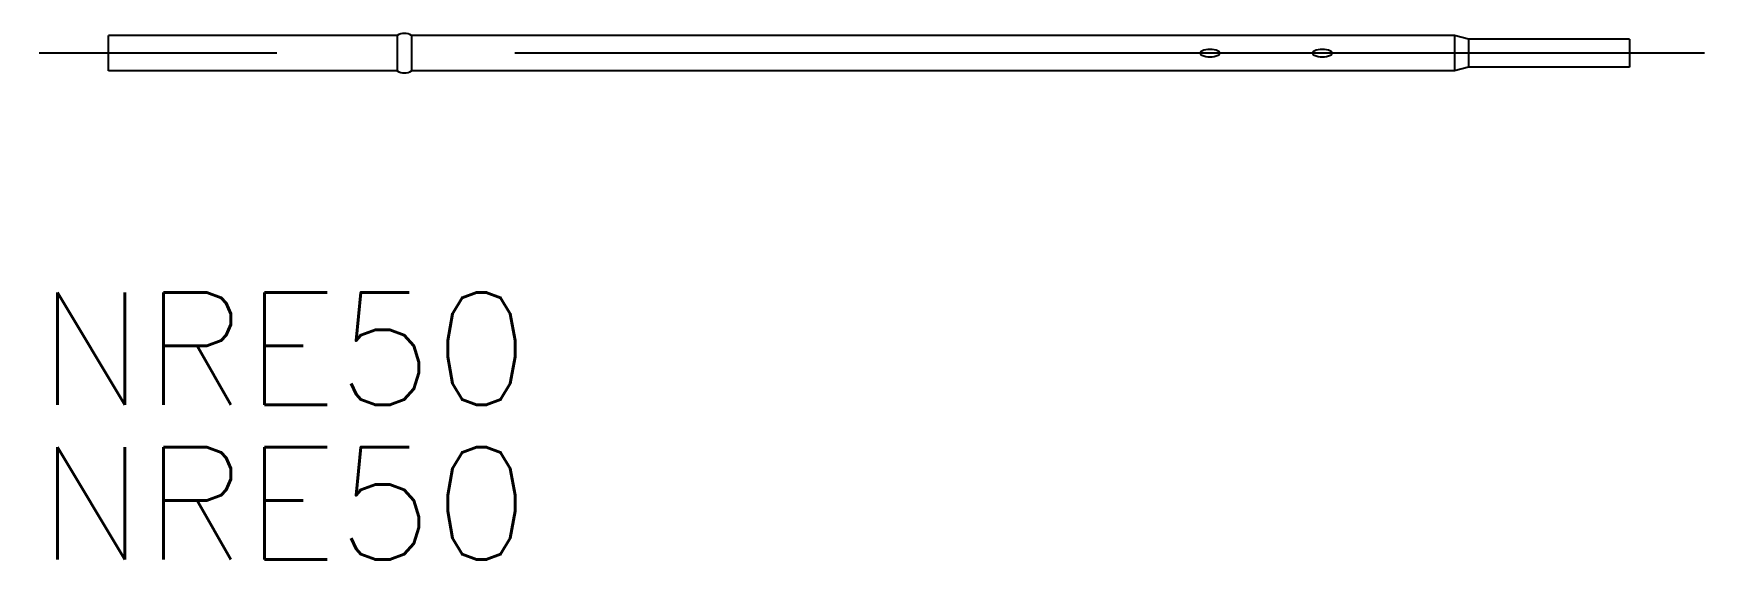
# Model space of a CAD drawing. Extents: x -2 to 42.6, y -13.5 to 0.5.
import ezdxf

# ---------------------------------------------------------------- set-up
doc = ezdxf.new("R2010")
doc.units = 0
doc.linetypes.add('CENTER', pattern=[50.8, 31.75, -6.35, 6.35, -6.35])
doc.layers.get('0').update_dxf_attribs({"linetype": 'CONTINUOUS'})
doc.layers.add('CENTER', color=1, linetype='CENTER')
doc.styles.get("Standard").update_dxf_attribs({"font": 'txt.shx', "height": 3, "bigfont": 'bigfont.shx'})

# ---------------------------------------------------------------- blocks, each defined once
blk = doc.blocks.new('*U2')
at = {"color": 7, "linetype": 'CONTINUOUS'}
blk.add_text('NRE50', height=3, dxfattribs=at).set_placement((-1.873, -9.377))
blk = doc.blocks.new('*U3')
at = {"color": 7, "linetype": 'CONTINUOUS'}
blk.add_text('NRE50', height=3, dxfattribs=at).set_placement((-1.873, -13.499))

msp = doc.modelspace()

# ---------------------------------------------------------------- linework, layer by layer
at = {"color": 7, "linetype": 'CONTINUOUS'}
for p, q in [((7.71, 0.475), (0, 0.475)), ((0, -0.475), (0, 0.475)), ((7.71, 0.475), (7.71, -0.475)), ((35.927, 0.475), (8.09, 0.475)), ((8.09, 0.475), (8.09, -0.475)), ((36.3, 0.375), (35.927, 0.475)), ((35.927, 0.475), (35.927, -0.475)), ((36.3, 0.375), (36.3, -0.375)), ((40.6, 0.375), (36.3, 0.375)), ((40.6, 0.375), (40.6, -0.375)), ((36.3, -0.375), (35.927, -0.475)), ((40.6, -0.375), (36.3, -0.375)), ((7.71, -0.475), (0, -0.475)), ((35.927, -0.475), (8.09, -0.475))]:
    msp.add_line(p, q, dxfattribs=at)
for centre, radius, start, end in [((7.9, 0.139), 0.386, 60.5129, 119.4871), ((29.187, 0), 0.0473, 153.839, 206.161), ((29.232, -0.036), 0.104, 117.7692, 147.0455), ((29.4, -0.457), 0.557, 67.1519, 112.8481), ((29.568, -0.036), 0.104, 32.9545, 62.2308), ((29.613, 0), 0.0473, 333.839, 26.161), ((32.187, 0), 0.0473, 153.839, 206.161), ((32.232, -0.036), 0.104, 117.7692, 147.0455), ((32.4, -0.457), 0.557, 67.1519, 112.8481), ((32.568, -0.036), 0.104, 32.9545, 62.2308), ((32.613, 0), 0.0473, 333.839, 26.161), ((29.232, 0.036), 0.104, 212.9545, 242.2308), ((29.4, 0.457), 0.557, 247.1519, 292.8481), ((29.568, 0.036), 0.104, 297.7692, 327.0455), ((32.232, 0.036), 0.104, 212.9545, 242.2308), ((32.4, 0.457), 0.557, 247.1519, 292.8481), ((32.568, 0.036), 0.104, 297.7692, 327.0455), ((7.9, -0.139), 0.386, 240.5129, 299.4871)]:
    msp.add_arc(centre, radius, start, end, dxfattribs=at)
at = {"layer": 'CENTER', "color": 1, "linetype": 'CENTER'}
msp.add_line((42.6, 0), (-2, 0), dxfattribs=at)

# ---------------------------------------------------------------- block references
at = {"color": 7, "linetype": 'CONTINUOUS'}
for name in ['*U2', '*U3']:
    msp.add_blockref(name, (0, 0), dxfattribs=at)

doc.saveas('drawing.dxf')
